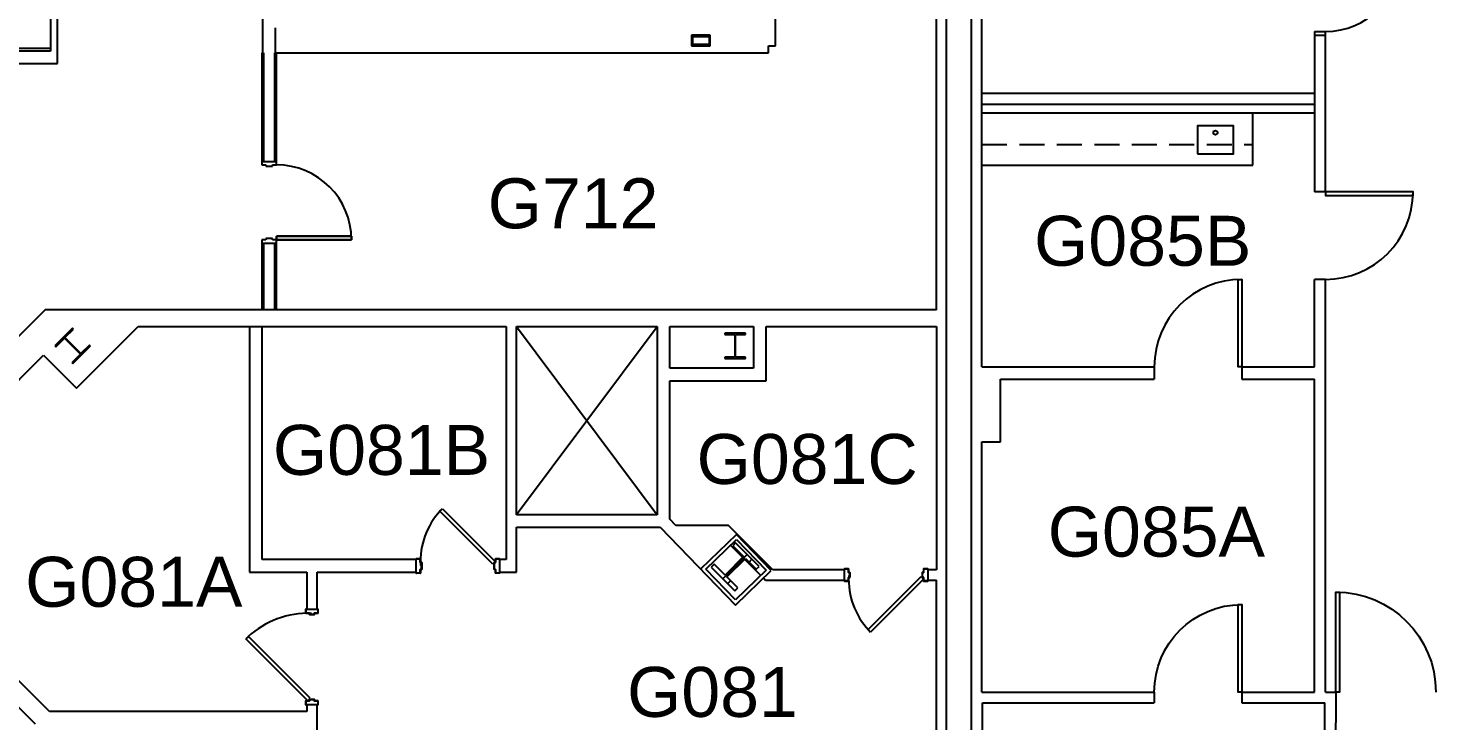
# Model space of a CAD drawing. Header units: inches. Extents: x -115 to 5677, y -261 to 4726.
# Drawn here: x 1993 to 2669, y 2440 to 2773 of the extents above; entities that cross this region are included whole.
import ezdxf

# ---------------------------------------------------------------- set-up
doc = ezdxf.new("R2010")
doc.units = ezdxf.units.IN
doc.header["$LTSCALE"] = 96
doc.header["$MEASUREMENT"] = 0
doc.linetypes.add('HIDDEN2', pattern=[0.1875, 0.125, -0.0625])
doc.layers.get('0').update_dxf_attribs({"linetype": 'CONTINUOUS'})
for name, color, linetype in [('A-ANNO-ROOM', 4, 'CONTINUOUS'), ('A-COLS', 5, 'CONTINUOUS'), ('A-DOOR', 2, 'CONTINUOUS'), ('A-FLOR-CASE', 3, 'CONTINUOUS'), ('A-FLOR-CASE-UPPR', 3, 'HIDDEN2'), ('A-FLOR-PFIX', 2, 'CONTINUOUS'), ('A-SHAFT', 1, 'CONTINUOUS'), ('A-WALL-FULL', 6, 'CONTINUOUS')]:
    doc.layers.add(name, color=color, linetype=linetype)
doc.layers.add('A-DOOR-1', color=55, linetype='CONTINUOUS', lineweight=13)
doc.styles.add('ARIAL', font='arial.ttf')

# ---------------------------------------------------------------- blocks, each defined once
blk = doc.blocks.new('*U31')
for p, q in [((0, 0), (0, 0)), ((48, 0), (48, 0))]:
    blk.add_line(p, q)
blk.add_lwpolyline([(0, 0), (0, -48), (1.75, -48), (1.75, 0)], close=True)
blk.add_arc((0, 0), 48, 270, 0)

msp = doc.modelspace()

# ---------------------------------------------------------------- hatches: boundary and pattern name
at = {"layer": 'A-COLS'}
h = msp.add_hatch(dxfattribs=at)
h.set_pattern_fill('FP_208', color=256, angle=180, style=0, pattern_type=2)
h.set_pattern_definition([(45, (-3238.246, -167.17), (-9.503515, 9.503515), []), (45, (-3238.246, -152.77), (-9.503515, 9.503515), [])])
h.paths.add_polyline_path([(2337.5, 2614.4), (2337.5, 2614.97), (2332.67, 2614.97), (2332.67, 2625.92), (2337.5, 2625.92), (2337.5, 2626.5), (2327.5, 2626.5), (2327.5, 2625.92), (2332.32, 2625.92), (2332.32, 2614.97), (2327.5, 2614.97), (2327.5, 2614.4)], flags=0)
h = msp.add_hatch(dxfattribs=at)
h.set_pattern_fill('FP_207', color=256, angle=135, style=0, pattern_type=2)
h.set_pattern_definition([(45, (-3238.246, -167.171), (-9.503515, 9.503515), []), (45, (-3238.247, -152.77), (-9.503515, 9.503515), [])])
h.paths.add_polyline_path([(2332.33, 2502.88), (2333.7, 2504.25), (2328.46, 2509.49), (2337.39, 2518.42), (2342.63, 2513.18), (2344, 2514.55), (2332.66, 2525.88), (2331.29, 2524.51), (2336.53, 2519.27), (2327.61, 2510.35), (2322.37, 2515.59), (2321, 2514.22)], flags=0)

# ---------------------------------------------------------------- linework, layer by layer
for p, q in [((2320.52, 2769.58), (2311.52, 2769.58)), ((2311.52, 2769.58), (2311.52, 2764.58)), ((2312.11, 2765.16), (2312.11, 2768.99)), ((2312.11, 2768.99), (2319.94, 2768.99)), ((2319.94, 2768.99), (2319.94, 2765.16)), ((2320.52, 2764.58), (2320.52, 2769.58)), ((2311.52, 2764.58), (2320.52, 2764.58)), ((2319.94, 2765.16), (2312.11, 2765.16)), ((2014.26, 2628.97), (2005.78, 2620.49)), ((2006.21, 2620.06), (2010.31, 2624.16)), ((2010.31, 2624.16), (2018.01, 2616.46)), ((2010.59, 2624.44), (2014.69, 2628.54)), ((2018.29, 2616.74), (2010.59, 2624.44)), ((2014.69, 2628.54), (2014.26, 2628.97)), ((2337.5, 2626.5), (2327.5, 2626.5)), ((2327.5, 2626.5), (2327.5, 2625.92)), ((2327.5, 2625.92), (2332.32, 2625.92)), ((2332.32, 2625.92), (2332.32, 2614.97)), ((2332.67, 2614.97), (2332.67, 2625.92)), ((2332.67, 2625.92), (2337.5, 2625.92)), ((2337.5, 2625.92), (2337.5, 2626.5)), ((2005.78, 2620.49), (2006.21, 2620.06)), ((2014.33, 2611.93), (2022.82, 2620.41)), ((2022.39, 2620.84), (2018.29, 2616.74)), ((2022.82, 2620.41), (2022.39, 2620.84)), ((2018.01, 2616.46), (2013.91, 2612.36)), ((2013.91, 2612.36), (2014.33, 2611.93)), ((2332.32, 2614.97), (2327.5, 2614.97)), ((2327.5, 2614.97), (2327.5, 2614.4)), ((2327.5, 2614.4), (2337.5, 2614.4)), ((2337.5, 2614.97), (2332.67, 2614.97)), ((2337.5, 2614.4), (2337.5, 2614.97)), ((2332.66, 2525.88), (2331.29, 2524.51)), ((2331.29, 2524.51), (2336.53, 2519.27)), ((2344, 2514.55), (2332.66, 2525.88)), ((2322.37, 2515.59), (2321, 2514.22)), ((2327.61, 2510.35), (2322.37, 2515.59)), ((2336.53, 2519.27), (2327.61, 2510.35)), ((2328.46, 2509.49), (2337.39, 2518.42)), ((2337.39, 2518.42), (2342.63, 2513.18)), ((2321, 2514.22), (2332.33, 2502.88)), ((2333.7, 2504.25), (2328.46, 2509.49)), ((2342.63, 2513.18), (2344, 2514.55)), ((2332.33, 2502.88), (2333.7, 2504.25))]:
    msp.add_line(p, q, dxfattribs=at)
at = {"layer": 'A-DOOR'}
for p, q in [((2105.58, 2709.33), (2105.08, 2709.33)), ((2105.08, 2709.33), (2105.08, 2707.33)), ((2105.08, 2707.33), (2107.02, 2707.33)), ((2105.58, 2708.83), (2105.58, 2709.33)), ((2111.7, 2708.83), (2105.58, 2708.83)), ((2107.02, 2707.33), (2107.02, 2706.7)), ((2107.02, 2706.7), (2110.27, 2706.7)), ((2110.27, 2706.7), (2110.27, 2707.33)), ((2110.27, 2707.33), (2112.2, 2707.33)), ((2112.2, 2709.33), (2111.7, 2709.33)), ((2111.7, 2709.33), (2111.7, 2708.83)), ((2112.2, 2707.33), (2112.2, 2709.33)), ((2107.02, 2671.33), (2105.08, 2671.33)), ((2105.08, 2671.33), (2105.08, 2669.33)), ((2110.27, 2671.95), (2107.02, 2671.95)), ((2107.02, 2671.95), (2107.02, 2671.33)), ((2110.27, 2671.33), (2110.27, 2671.95)), ((2112.2, 2671.33), (2110.27, 2671.33)), ((2112.2, 2669.33), (2112.2, 2671.33)), ((2105.08, 2669.33), (2105.58, 2669.33)), ((2105.58, 2669.33), (2105.58, 2669.83)), ((2105.58, 2669.83), (2111.7, 2669.83)), ((2111.7, 2669.83), (2111.7, 2669.33)), ((2111.7, 2669.33), (2112.2, 2669.33)), ((2190.61, 2541.03), (2191.85, 2542.27)), ((2191.85, 2542.27), (2217.31, 2516.81)), ((2216.07, 2515.57), (2190.61, 2541.03)), ((2179.31, 2517.81), (2179.31, 2518.18)), ((2179.37, 2517.81), (2179.31, 2517.81)), ((2179.37, 2518.25), (2181.24, 2518.25)), ((2179.37, 2518.18), (2179.37, 2517.81)), ((2181.24, 2518.18), (2179.37, 2518.18)), ((2181.24, 2516.53), (2181.24, 2518.18)), ((2181.31, 2518.18), (2181.31, 2516.53)), ((2181.34, 2516.5), (2181.87, 2516.5)), ((2181.87, 2516.43), (2181.34, 2516.43)), ((2181.87, 2513.18), (2181.87, 2516.43)), ((2181.93, 2516.43), (2181.93, 2513.18)), ((2216.68, 2516.18), (2216.07, 2515.57)), ((2216.68, 2513.18), (2216.68, 2516.43)), ((2216.74, 2516.5), (2217.27, 2516.5)), ((2216.74, 2516.43), (2216.74, 2513.18)), ((2217.27, 2516.43), (2216.74, 2516.43)), ((2217.31, 2516.53), (2217.31, 2518.18)), ((2217.37, 2518.25), (2219.24, 2518.25)), ((2217.37, 2518.18), (2217.37, 2516.53)), ((2219.24, 2518.18), (2217.37, 2518.18)), ((2219.24, 2517.81), (2219.24, 2518.18)), ((2219.31, 2517.81), (2219.24, 2517.81)), ((2219.31, 2518.18), (2219.31, 2517.81)), ((2179.31, 2511.81), (2179.37, 2511.81)), ((2179.31, 2511.43), (2179.31, 2511.81)), ((2179.37, 2511.81), (2179.37, 2511.43)), ((2179.37, 2511.43), (2181.24, 2511.43)), ((2181.24, 2511.37), (2179.37, 2511.37)), ((2181.24, 2511.43), (2181.24, 2513.09)), ((2181.31, 2513.09), (2181.31, 2511.43)), ((2181.34, 2513.18), (2181.87, 2513.18)), ((2181.87, 2513.12), (2181.34, 2513.12)), ((2216.74, 2513.18), (2217.27, 2513.18)), ((2217.27, 2513.12), (2216.74, 2513.12)), ((2217.31, 2511.43), (2217.31, 2513.09)), ((2217.37, 2513.09), (2217.37, 2511.43)), ((2217.37, 2511.43), (2219.24, 2511.43)), ((2219.24, 2511.37), (2217.37, 2511.37)), ((2219.24, 2511.81), (2219.31, 2511.81)), ((2219.24, 2511.43), (2219.24, 2511.81)), ((2219.31, 2511.81), (2219.31, 2511.43)), ((2384.99, 2513.35), (2384.99, 2512.97)), ((2384.99, 2512.97), (2385.05, 2512.97)), ((2386.93, 2513.41), (2385.05, 2513.41)), ((2385.05, 2512.97), (2385.05, 2513.35)), ((2385.05, 2513.35), (2386.93, 2513.35)), ((2386.93, 2513.35), (2386.93, 2511.69)), ((2386.93, 2509.25), (2386.93, 2507.6)), ((2386.99, 2511.69), (2386.99, 2513.35)), ((2386.99, 2507.6), (2386.99, 2509.25)), ((2387.55, 2511.66), (2387.02, 2511.66)), ((2387.02, 2511.6), (2387.55, 2511.6)), ((2387.55, 2509.35), (2387.02, 2509.35)), ((2387.02, 2509.29), (2387.55, 2509.29)), ((2387.55, 2511.6), (2387.55, 2509.35)), ((2387.61, 2509.35), (2387.61, 2511.6)), ((2396.29, 2484.25), (2421.75, 2509.71)), ((2422.99, 2508.47), (2397.53, 2483.02)), ((2422.36, 2511.6), (2422.36, 2509.35)), ((2422.96, 2511.66), (2422.43, 2511.66)), ((2422.43, 2509.35), (2422.43, 2511.6)), ((2422.43, 2511.6), (2422.96, 2511.6)), ((2422.96, 2509.35), (2422.43, 2509.35)), ((2422.43, 2509.29), (2422.96, 2509.29)), ((2422.99, 2513.35), (2422.99, 2511.69)), ((2422.99, 2509.25), (2422.99, 2507.6)), ((2424.93, 2513.41), (2423.05, 2513.41)), ((2423.05, 2511.69), (2423.05, 2513.35)), ((2423.05, 2513.35), (2424.93, 2513.35)), ((2423.05, 2507.6), (2423.05, 2509.25)), ((2424.93, 2513.35), (2424.93, 2512.97)), ((2424.93, 2512.97), (2424.99, 2512.97)), ((2424.99, 2512.97), (2424.99, 2513.35)), ((2385.05, 2507.97), (2384.99, 2507.97)), ((2384.99, 2507.97), (2384.99, 2507.6)), ((2385.05, 2507.6), (2385.05, 2507.97)), ((2386.93, 2507.6), (2385.05, 2507.6)), ((2385.05, 2507.54), (2386.93, 2507.54)), ((2424.93, 2507.6), (2423.05, 2507.6)), ((2423.05, 2507.54), (2424.93, 2507.54)), ((2424.99, 2507.97), (2424.93, 2507.97)), ((2424.93, 2507.97), (2424.93, 2507.6)), ((2424.99, 2507.6), (2424.99, 2507.97)), ((2126.26, 2494), (2126.26, 2492.12)), ((2126.7, 2494.06), (2126.32, 2494.06)), ((2126.32, 2492.12), (2126.32, 2494)), ((2126.32, 2494), (2126.7, 2494)), ((2127.98, 2492.12), (2126.32, 2492.12)), ((2126.32, 2492.06), (2127.98, 2492.06)), ((2126.7, 2494), (2126.7, 2494.06)), ((2128.01, 2492.03), (2128.01, 2491.5)), ((2128.07, 2491.5), (2128.07, 2492.03)), ((2130.32, 2491.5), (2128.07, 2491.5)), ((2128.07, 2491.43), (2130.32, 2491.43)), ((2130.32, 2492.03), (2130.32, 2491.5)), ((2130.39, 2491.5), (2130.39, 2492.03)), ((2132.07, 2492.12), (2130.42, 2492.12)), ((2130.42, 2492.06), (2132.07, 2492.06)), ((2132.07, 2494.06), (2131.7, 2494.06)), ((2131.7, 2494.06), (2131.7, 2494)), ((2131.7, 2494), (2132.07, 2494)), ((2132.07, 2494), (2132.07, 2492.12)), ((2132.14, 2492.12), (2132.14, 2494)), ((2396.29, 2484.25), (2397.53, 2483.02)), ((2098.74, 2481), (2097.5, 2479.76)), ((2127.2, 2450.06), (2097.5, 2479.76)), ((2128.44, 2451.3), (2098.74, 2481)), ((2126.26, 2450), (2126.26, 2448.12)), ((2127.98, 2450.06), (2126.32, 2450.06)), ((2126.32, 2448.12), (2126.32, 2450)), ((2126.32, 2450), (2127.98, 2450)), ((2126.7, 2448.12), (2126.32, 2448.12)), ((2126.32, 2448.06), (2126.7, 2448.06)), ((2126.7, 2448.06), (2126.7, 2448.12)), ((2127.2, 2450.06), (2128.44, 2451.3)), ((2128.01, 2450.62), (2128.01, 2450.09)), ((2130.32, 2450.68), (2128.07, 2450.68)), ((2128.07, 2450.09), (2128.07, 2450.62)), ((2128.07, 2450.62), (2130.32, 2450.62)), ((2130.32, 2450.62), (2130.32, 2450.09)), ((2130.39, 2450.09), (2130.39, 2450.62)), ((2132.07, 2450.06), (2130.42, 2450.06)), ((2130.42, 2450), (2132.07, 2450)), ((2132.07, 2448.12), (2131.7, 2448.12)), ((2131.7, 2448.12), (2131.7, 2448.06)), ((2131.7, 2448.06), (2132.07, 2448.06)), ((2132.07, 2450), (2132.07, 2448.12)), ((2132.14, 2448.12), (2132.14, 2450))]:
    msp.add_line(p, q, dxfattribs=at)
at = {"layer": 'A-DOOR', "lineweight": 30}
for p, q in [((2112.2, 2673.08), (2112.2, 2671.33)), ((2148.2, 2673.08), (2112.2, 2673.08)), ((2112.2, 2671.33), (2148.2, 2671.33)), ((2148.2, 2671.33), (2148.2, 2673.08))]:
    msp.add_line(p, q, dxfattribs=at)
at = {"layer": 'A-DOOR'}
for points in [[(2616.07, 2694.4), (2616.07, 2692.65), (2658.07, 2692.65), (2658.07, 2694.4)], [(2575.8, 2610.4), (2574.05, 2610.4), (2574.05, 2652.4), (2575.8, 2652.4)], [(2575.8, 2454.26), (2574.05, 2454.26), (2574.05, 2496.26), (2575.8, 2496.26)]]:
    msp.add_lwpolyline(points, close=True, dxfattribs=at)
for centre, radius, start, end in [((2616.07, 2807.44), 36, 270, 0), ((2112.2, 2671.33), 36, 0, 90), ((2616.07, 2694.4), 42, 270, 0), ((2575.8, 2610.4), 42, 90, 180), ((2217.31, 2516.81), 36, 137.28631, 182.78631), ((2179.37, 2518.18), 0.0625, 90, 180), ((2181.24, 2518.18), 0.0625, 0, 90), ((2181.34, 2516.53), 0.0938, 180, 270), ((2181.34, 2516.53), 0.0313, 180, 270), ((2181.87, 2516.43), 0.0625, 0, 90), ((2216.74, 2516.43), 0.0625, 90, 180), ((2217.27, 2516.53), 0.0938, 270, 0), ((2217.27, 2516.53), 0.0312, 270, 0), ((2217.37, 2518.18), 0.0625, 90, 180), ((2219.24, 2518.18), 0.0625, 0, 90), ((2179.37, 2511.43), 0.0625, 180, 270), ((2181.34, 2513.09), 0.0938, 90, 180), ((2181.24, 2511.43), 0.0625, 270, 0), ((2181.34, 2513.09), 0.0313, 90, 180), ((2181.87, 2513.18), 0.0625, 270, 0), ((2216.74, 2513.18), 0.0625, 180, 270), ((2217.27, 2513.09), 0.0938, 0, 90), ((2217.27, 2513.09), 0.0312, 0, 90), ((2217.37, 2511.43), 0.0625, 180, 270), ((2219.24, 2511.43), 0.0625, 270, 0), ((2385.05, 2513.35), 0.0625, 90, 180), ((2386.93, 2513.35), 0.0625, 0, 90), ((2387.02, 2511.69), 0.0938, 180, 270), ((2387.02, 2509.25), 0.0938, 90, 180), ((2387.02, 2511.69), 0.0313, 180, 270), ((2422.99, 2508.47), 36, 177.21369, 222.71369), ((2387.02, 2509.25), 0.0313, 90, 180), ((2387.55, 2511.6), 0.0625, 0, 90), ((2387.55, 2509.35), 0.0625, 270, 0), ((2422.43, 2511.6), 0.0625, 90, 180), ((2422.43, 2509.35), 0.0625, 180, 270), ((2422.96, 2511.69), 0.0938, 270, 0), ((2422.96, 2511.69), 0.0312, 270, 0), ((2422.96, 2509.25), 0.0938, 0, 90), ((2422.96, 2509.25), 0.0312, 0, 90), ((2423.05, 2513.35), 0.0625, 90, 180), ((2424.93, 2513.35), 0.0625, 0, 90), ((2385.05, 2507.6), 0.0625, 180, 270), ((2386.93, 2507.6), 0.0625, 270, 0), ((2423.05, 2507.6), 0.0625, 180, 270), ((2424.93, 2507.6), 0.0625, 270, 0), ((2127.2, 2450.06), 42, 87.61198, 133.11198), ((2126.32, 2494), 0.0625, 90, 180), ((2126.32, 2492.12), 0.0625, 180, 270), ((2127.98, 2492.03), 0.0938, 0, 90), ((2127.98, 2492.03), 0.0313, 0, 90), ((2128.07, 2491.5), 0.0625, 180, 270), ((2130.42, 2492.03), 0.0938, 90, 180), ((2130.32, 2491.5), 0.0625, 270, 0), ((2130.42, 2492.03), 0.0313, 90, 180), ((2132.07, 2494), 0.0625, 0, 90), ((2132.07, 2492.12), 0.0625, 270, 0), ((2126.32, 2450), 0.0625, 90, 180), ((2126.32, 2448.12), 0.0625, 180, 270), ((2127.98, 2450.09), 0.0312, 270, 0), ((2127.98, 2450.09), 0.0938, 270, 0), ((2128.07, 2450.62), 0.0625, 90, 180), ((2130.32, 2450.62), 0.0625, 0, 90), ((2130.42, 2450.09), 0.0938, 180, 270), ((2130.42, 2450.09), 0.0312, 180, 270), ((2132.07, 2450), 0.0625, 0, 90), ((2132.07, 2448.12), 0.0625, 270, 0)]:
    msp.add_arc(centre, radius, start, end, dxfattribs=at)
at = {"layer": 'A-DOOR', "lineweight": 9}
msp.add_arc((2112.2, 2671.33), 36, 0, 90, dxfattribs=at)
at = {"layer": 'A-DOOR', "extrusion": (0, 0, -1)}
msp.add_arc((-2575.8, 2454.26), 42, 0, 90, dxfattribs=at)
at = {"layer": 'A-DOOR-1'}
for p, q in [((2216.74, 2516.24), (2217.31, 2516.81)), ((2422.99, 2508.47), (2421.75, 2509.71))]:
    msp.add_line(p, q, dxfattribs=at)
at = {"layer": 'A-FLOR-CASE'}
for p, q in [((2581.14, 2707.15), (2581.14, 2732.15)), ((2451.01, 2707.15), (2581.14, 2707.15))]:
    msp.add_line(p, q, dxfattribs=at)
at = {"layer": 'A-FLOR-CASE-UPPR'}
msp.add_line((2451.01, 2717.15), (2581.14, 2717.15), dxfattribs=at)
at = {"layer": 'A-FLOR-PFIX'}
msp.add_lwpolyline([(2554.53, 2712.67), (2571.78, 2712.67), (2571.78, 2726.05), (2554.53, 2726.05)], close=True, dxfattribs=at)
msp.add_circle((2563.17, 2722.8), 1, dxfattribs=at)
at = {"layer": 'A-SHAFT'}
for points in [[(2227.52, 2629.81), (2295.06, 2539.41)], [(2295.06, 2629.66), (2227.52, 2539.41)]]:
    msp.add_lwpolyline(points, dxfattribs=at)
at = {"layer": 'A-WALL-FULL'}
for p, q in [((2007.08, 2756), (2007.08, 3235.83)), ((2429.26, 2637.81), (2429.26, 3225.19)), ((2434.01, 2416.01), (2434.01, 3217.19)), ((2446.01, 2416.01), (2446.01, 3217.19)), ((2105.58, 2761.08), (2105.58, 3104.45)), ((2351.83, 2764.58), (2351.83, 2895.08)), ((2451.01, 2610.4), (2451.01, 2897.47)), ((2003.58, 2885.08), (2003.58, 2762)), ((2111.7, 2761.08), (2111.7, 2773.08)), ((2610.82, 2771.44), (2616.07, 2771.44)), ((2610.82, 2771.44), (2610.82, 2694.4)), ((2616.07, 2769.44), (2610.82, 2769.44)), ((1227.58, 2763.33), (2003.58, 2763.33)), ((2003.58, 2762), (1968.11, 2762)), ((2111.7, 2761.08), (2348.45, 2761.08)), ((2348.45, 2764.58), (2351.83, 2764.58)), ((2348.45, 2761.08), (2348.45, 2764.58)), ((1970.59, 2756), (2007.08, 2756)), ((2610.82, 2741.65), (2451.01, 2741.65)), ((2610.82, 2736.4), (2451.01, 2736.4)), ((2610.82, 2732.15), (2451.01, 2732.15)), ((2616.07, 2694.4), (2610.82, 2694.4)), ((2616.07, 2652.4), (2610.82, 2652.4)), ((2610.82, 2610.4), (2610.82, 2652.4)), ((2616.07, 2454.26), (2616.07, 2652.4)), ((2001.08, 2637.81), (1969.22, 2605.95)), ((2429.26, 2637.81), (2001.08, 2637.81)), ((2016.13, 2600.18), (2045.76, 2629.81)), ((2045.76, 2629.81), (2222.52, 2629.81)), ((2099.27, 2629.81), (2099.27, 2511.81)), ((2105.27, 2517.81), (2105.27, 2629.81)), ((2222.52, 2629.81), (2222.52, 2517.81)), ((2227.52, 2539.41), (2227.52, 2629.81)), ((2227.52, 2629.81), (2295.06, 2629.81)), ((2295.06, 2629.81), (2295.06, 2539.41)), ((2301.06, 2609.72), (2301.06, 2629.81)), ((2301.06, 2629.81), (2341.31, 2629.81)), ((2341.31, 2629.81), (2341.31, 2609.72)), ((2347.31, 2629.81), (2429.26, 2629.81)), ((2347.31, 2603.72), (2347.31, 2629.81)), ((2429.26, 2629.81), (2429.26, 2512.97)), ((1916.17, 2531.87), (2000.31, 2616)), ((2000.31, 2616), (2016.13, 2600.18)), ((2451.01, 2610.4), (2533.8, 2610.4)), ((2533.8, 2610.4), (2533.8, 2604.4)), ((2575.8, 2610.4), (2610.82, 2610.4)), ((2575.8, 2610.4), (2575.8, 2604.4)), ((2341.31, 2609.72), (2301.06, 2609.72)), ((2301.06, 2537.27), (2301.06, 2603.72)), ((2301.06, 2603.72), (2347.31, 2603.72)), ((2460.01, 2574.4), (2460.01, 2604.4)), ((2460.01, 2604.4), (2533.8, 2604.4)), ((2575.8, 2604.4), (2610.82, 2604.4)), ((2610.82, 2454.26), (2610.82, 2604.4)), ((2451.01, 2454.26), (2451.01, 2574.4)), ((2451.01, 2574.4), (2460.01, 2574.4)), ((2295.06, 2539.41), (2227.52, 2539.41)), ((2304, 2534.22), (2301.06, 2537.27)), ((2003.16, 2444.88), (1916.17, 2531.87)), ((2227.52, 2511.81), (2227.52, 2533.41)), ((2227.52, 2533.41), (2296.45, 2533.41)), ((2296.45, 2533.41), (2332.57, 2496)), ((2329.3, 2534.22), (2304, 2534.22)), ((2333.16, 2529.94), (2315.9, 2513.27)), ((2350.56, 2512.97), (2329.3, 2534.22)), ((2349.84, 2512.67), (2333.16, 2529.94)), ((1996.51, 2438.81), (1909.87, 2525.44)), ((2318.37, 2513.22), (2333.12, 2527.46)), ((2330.3, 2524.74), (2336.15, 2518.89)), ((2333.12, 2527.46), (2347.36, 2512.72)), ((2179.31, 2517.81), (2105.27, 2517.81)), ((2179.31, 2511.81), (2179.31, 2517.81)), ((2222.52, 2517.81), (2219.31, 2517.81)), ((2219.31, 2517.81), (2219.31, 2511.81)), ((2337, 2518.04), (2344.8, 2510.24)), ((2099.27, 2511.81), (2126.7, 2511.81)), ((2126.7, 2511.81), (2126.7, 2494.06)), ((2131.7, 2511.81), (2179.31, 2511.81)), ((2131.7, 2494.06), (2131.7, 2511.81)), ((2219.31, 2511.81), (2227.52, 2511.81)), ((2332.61, 2498.48), (2318.37, 2513.22)), ((2332.57, 2496), (2349.84, 2512.67)), ((2347.36, 2512.72), (2332.61, 2498.48)), ((2346.04, 2509.01), (2347.07, 2507.97)), ((2384.99, 2512.97), (2350.56, 2512.97)), ((2384.99, 2507.97), (2384.99, 2512.97)), ((2429.26, 2512.97), (2424.99, 2512.97)), ((2424.99, 2512.97), (2424.99, 2507.97)), ((2347.07, 2507.97), (2384.99, 2507.97)), ((2424.99, 2507.97), (2429.26, 2507.97)), ((2429.26, 2412.01), (2429.26, 2507.97)), ((2126.7, 2494.06), (2131.7, 2494.06)), ((2126.7, 2448.06), (2126.7, 2444.88)), ((2131.7, 2448.06), (2126.7, 2448.06)), ((2131.7, 2418.15), (2131.7, 2448.06)), ((2451.01, 2454.26), (2533.8, 2454.26)), ((2451.26, 2449.01), (2533.8, 2449.01)), ((2451.26, 2412.01), (2451.26, 2449.01)), ((2533.8, 2454.26), (2533.8, 2449.01)), ((2575.8, 2454.26), (2610.82, 2454.26)), ((2575.8, 2454.26), (2575.8, 2449.01)), ((2575.8, 2449.01), (2615.76, 2449.01)), ((2615.76, 2400.01), (2615.76, 2449.01)), ((2616.07, 2454.26), (2621.12, 2454.26)), ((2621.01, 2400.01), (2621.12, 2454.26)), ((2621.01, 2449.01), (2621.12, 2449.01)), ((2126.7, 2444.88), (2003.16, 2444.88))]:
    msp.add_line(p, q, dxfattribs=at)
at = {"layer": 'A-WALL-FULL', "lineweight": 50}
for p, q in [((2105.58, 2709.33), (2105.58, 2761.08)), ((2111.7, 2709.33), (2111.7, 2761.08)), ((2105.58, 2669.33), (2105.58, 2637.81)), ((2111.7, 2637.81), (2111.7, 2669.33))]:
    msp.add_line(p, q, dxfattribs=at)
at = {"layer": 'A-WALL-FULL'}
msp.add_lwpolyline([(2616.07, 2694.4), (2616.07, 2771.44)], dxfattribs=at)

# ---------------------------------------------------------------- block references
at = {"layer": 'A-DOOR', "xscale": -1, "rotation": 180}
msp.add_blockref('*U31', (2621.03, 2454.26), dxfattribs=at)

# ---------------------------------------------------------------- texts
at = {"layer": 'A-ANNO-ROOM', "style": 'ARIAL'}
for s, p in [('G712', (2213.64, 2676.88)), ('G085B', (2476.06, 2658.91)), ('G081B', (2110.46, 2558.52)), ('G081C', (2313.97, 2554.15)), ('G085A', (2482.63, 2519.26)), ('G081A', (1991.48, 2495.18)), ('G081', (2280.57, 2442.32))]:
    msp.add_text(s, height=24, dxfattribs=at).set_placement(p)

doc.saveas('drawing.dxf')
